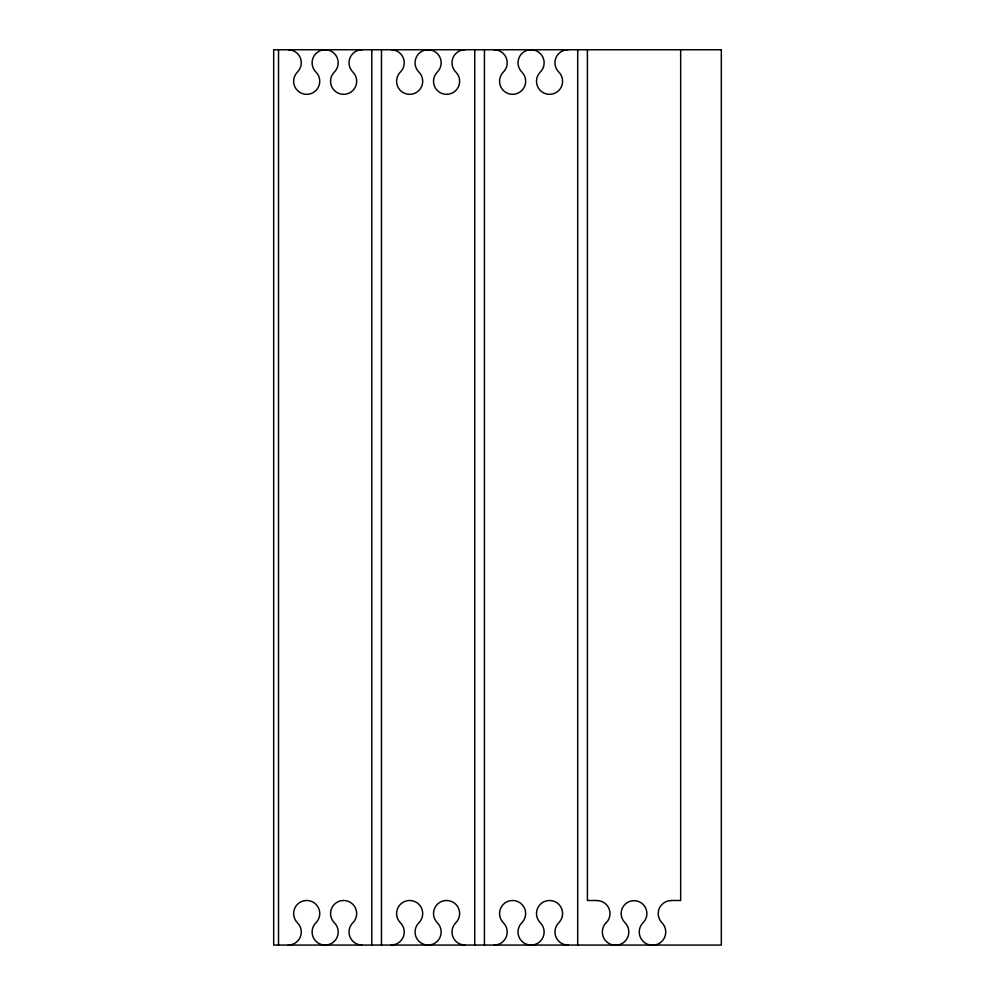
<?xml version="1.0" encoding="UTF-8"?>
<svg xmlns="http://www.w3.org/2000/svg" width="995" height="995" viewBox="0 0 995 995"><rect width="100%" height="100%" fill="white"/><g stroke="black" fill="none" stroke-linecap="round" stroke-linejoin="round"><path stroke-width="1.49" d="M597.099 900.487L587.398 900.487L587.398 49.75M670.966 900.487L680.667 900.487L680.667 49.75M577.709 49.75L577.709 945.063M484.441 49.75L484.441 945.063M474.739 49.75L474.739 945.063M381.483 49.75L381.483 945.063M371.782 49.75L371.782 945.063M278.525 49.75L278.525 945.063M597.099 900.587A13.022 13.022 0 0 1 606.278 922.713M606.204 922.639A13.246 13.246 0 0 0 606.204 941.369A13.246 13.246 0 0 0 624.935 941.369A13.246 13.246 0 0 0 624.935 922.639A12.873 12.873 0 0 1 624.935 904.443A12.873 12.873 0 0 1 643.131 904.443A12.873 12.873 0 0 1 643.131 922.639A13.246 13.246 0 0 0 643.131 941.369A13.246 13.246 0 0 0 661.862 941.369A13.246 13.246 0 0 0 661.862 922.639A13.022 13.022 0 0 1 670.966 900.587M362.08 945.063A13.059 13.059 0 0 1 352.852 922.775A13.059 13.059 0 0 0 352.852 904.306A13.059 13.059 0 0 0 334.382 904.306A13.059 13.059 0 0 0 334.382 922.775A13.059 13.059 0 0 1 334.382 941.245A13.059 13.059 0 0 1 315.925 941.245A13.059 13.059 0 0 1 315.925 922.775A13.059 13.059 0 0 0 315.925 904.306A13.059 13.059 0 0 0 297.455 904.306A13.059 13.059 0 0 0 297.455 922.775A13.059 13.059 0 0 1 288.227 945.063M362.08 49.75A13.059 13.059 0 0 0 352.852 72.038A13.059 13.059 0 0 1 352.852 90.508A13.059 13.059 0 0 1 334.382 90.508A13.059 13.059 0 0 1 334.382 72.038A13.059 13.059 0 0 0 334.382 53.568A13.059 13.059 0 0 0 315.925 53.568A13.059 13.059 0 0 0 315.925 72.038A13.059 13.059 0 0 1 315.925 90.508A13.059 13.059 0 0 1 297.455 90.508A13.059 13.059 0 0 1 297.455 72.038A13.059 13.059 0 0 0 288.227 49.75M465.038 945.063A13.059 13.059 0 0 1 455.81 922.775A13.059 13.059 0 0 0 455.81 904.306A13.059 13.059 0 0 0 437.34 904.306A13.059 13.059 0 0 0 437.34 922.775A13.059 13.059 0 0 1 437.34 941.245A13.059 13.059 0 0 1 418.883 941.245A13.059 13.059 0 0 1 418.883 922.775A13.059 13.059 0 0 0 418.883 904.306A13.059 13.059 0 0 0 400.413 904.306A13.059 13.059 0 0 0 400.413 922.775A13.059 13.059 0 0 1 391.184 945.063M465.038 49.75A13.059 13.059 0 0 0 455.81 72.038A13.059 13.059 0 0 1 455.81 90.508A13.059 13.059 0 0 1 437.34 90.508A13.059 13.059 0 0 1 437.34 72.038A13.059 13.059 0 0 0 437.34 53.568A13.059 13.059 0 0 0 418.883 53.568A13.059 13.059 0 0 0 418.883 72.038A13.059 13.059 0 0 1 418.883 90.508A13.059 13.059 0 0 1 400.413 90.508A13.059 13.059 0 0 1 400.413 72.038A13.059 13.059 0 0 0 391.184 49.75M568.008 945.063A13.059 13.059 0 0 1 558.767 922.775A13.059 13.059 0 0 0 558.767 904.306A13.059 13.059 0 0 0 540.31 904.306A13.059 13.059 0 0 0 540.31 922.775A13.059 13.059 0 0 1 540.31 941.245A13.059 13.059 0 0 1 521.84 941.245A13.059 13.059 0 0 1 521.84 922.775A13.059 13.059 0 0 0 521.84 904.306A13.059 13.059 0 0 0 503.383 904.306A13.059 13.059 0 0 0 503.383 922.775A13.059 13.059 0 0 1 494.142 945.063M568.008 49.75A13.059 13.059 0 0 0 558.767 72.038A13.059 13.059 0 0 1 558.767 90.508A13.059 13.059 0 0 1 540.31 90.508A13.059 13.059 0 0 1 540.31 72.038A13.059 13.059 0 0 0 540.31 53.568A13.059 13.059 0 0 0 521.84 53.568A13.059 13.059 0 0 0 521.84 72.038A13.059 13.059 0 0 1 521.84 90.508A13.059 13.059 0 0 1 503.383 90.508A13.059 13.059 0 0 1 503.383 72.038A13.059 13.059 0 0 0 494.142 49.75M721.325 49.75L273.675 49.75L273.675 945.063L721.325 945.063L721.325 49.75"/></g></svg>
